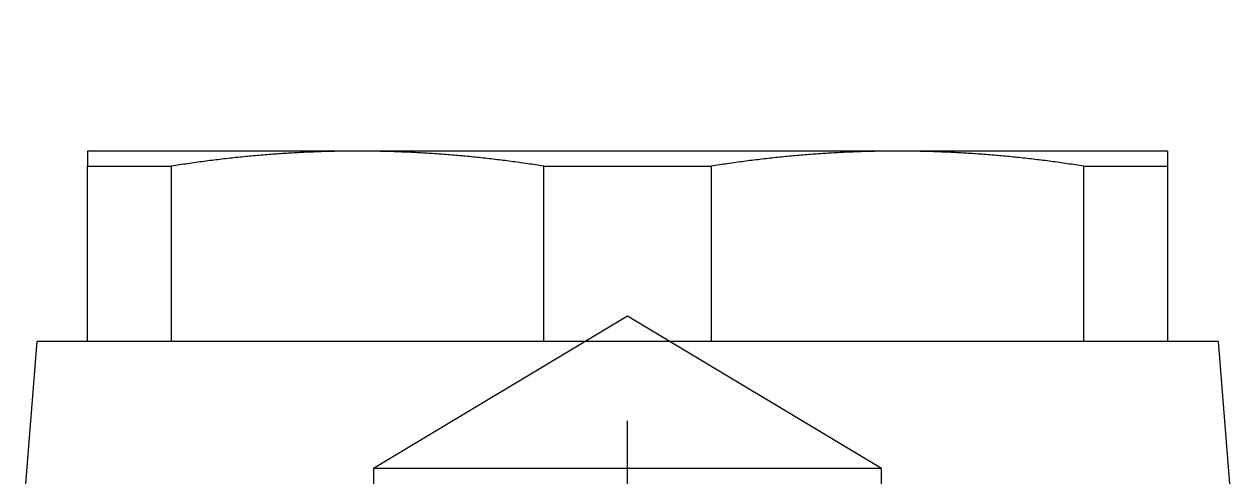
# Model space of a CAD drawing. Extents: x -45.6 to 35.4, y -49 to 14.
# Drawn here: x 16.43 to 35.43, y 6.87 to 14 of the extents above; entities that cross this region are included whole.
import ezdxf

# ---------------------------------------------------------------- set-up
doc = ezdxf.new("R2010")
doc.units = 0
doc.linetypes.add('CENTER', pattern=[50.8, 31.75, -6.35, 6.35, -6.35])
doc.linetypes.add('DASHED', pattern=[19.05, 12.7, -6.35])
doc.layers.get('0').update_dxf_attribs({"linetype": 'CONTINUOUS'})
doc.layers.add('CENTER', color=1, linetype='CENTER')

msp = doc.modelspace()

# ---------------------------------------------------------------- linework, layer by layer
at = {"color": 7, "linetype": 'CONTINUOUS'}
for p, q in [((21.679, 12), (17.429, 12)), ((17.429, 12), (17.429, 11.763)), ((30.179, 12), (21.679, 12)), ((34.429, 12), (30.179, 12)), ((34.429, 12), (34.429, 11.763)), ((17.429, 9), (17.429, 11.763)), ((17.429, 11.763), (18.746, 11.763)), ((18.746, 11.763), (18.746, 9)), ((24.612, 11.763), (27.246, 11.763)), ((24.612, 9), (24.612, 11.763)), ((27.246, 11.763), (27.246, 9)), ((33.112, 9), (33.112, 11.763)), ((33.112, 11.763), (34.429, 11.763)), ((34.429, 11.763), (34.429, 9)), ((16.629, 9), (16.429, 6.5)), ((35.229, 9), (16.629, 9)), ((35.229, 9), (35.429, 6.5))]:
    msp.add_line(p, q, dxfattribs=at)
at = {"color": 3, "linetype": 'DASHED'}
for p, q in [((25.929, 9.403), (21.929, 7)), ((29.929, 7), (25.929, 9.403)), ((21.929, 7), (21.929, -21.5)), ((29.929, 7), (21.929, 7)), ((29.929, -21.5), (29.929, 7))]:
    msp.add_line(p, q, dxfattribs=at)
at = {"color": 7}
for points in [[(21.679, 12, 0), (21.649, 12, 0), (21.618, 12, 0), (21.588, 12, 0), (21.558, 12, 0), (21.528, 11.999, 0), (21.497, 11.999, 0), (21.467, 11.999, 0), (21.437, 11.998, 0), (21.407, 11.998, 0), (21.376, 11.997, 0), (21.346, 11.997, 0), (21.316, 11.996, 0), (21.286, 11.996, 0), (21.256, 11.995, 0), (21.225, 11.994, 0), (21.195, 11.993, 0), (21.165, 11.992, 0), (21.135, 11.992, 0), (21.105, 11.991, 0), (21.074, 11.99, 0), (21.044, 11.989, 0), (21.014, 11.987, 0), (20.984, 11.986, 0), (20.953, 11.985, 0), (20.923, 11.984, 0), (20.893, 11.982, 0), (20.863, 11.981, 0), (20.832, 11.98, 0), (20.802, 11.978, 0), (20.772, 11.977, 0), (20.742, 11.975, 0), (20.711, 11.973, 0), (20.681, 11.972, 0), (20.651, 11.97, 0), (20.62, 11.968, 0), (20.59, 11.966, 0), (20.56, 11.964, 0), (20.529, 11.963, 0), (20.499, 11.96, 0), (20.468, 11.958, 0), (20.438, 11.956, 0), (20.407, 11.954, 0), (20.377, 11.952, 0), (20.346, 11.95, 0), (20.316, 11.947, 0), (20.285, 11.945, 0), (20.255, 11.943, 0), (20.224, 11.94, 0), (20.194, 11.938, 0), (20.163, 11.935, 0), (20.132, 11.932, 0), (20.102, 11.93, 0), (20.071, 11.927, 0), (20.04, 11.924, 0), (20.009, 11.921, 0), (19.979, 11.918, 0), (19.948, 11.916, 0), (19.917, 11.913, 0), (19.886, 11.91, 0), (19.855, 11.906, 0), (19.824, 11.903, 0), (19.793, 11.9, 0), (19.762, 11.897, 0), (19.731, 11.893, 0), (19.7, 11.89, 0), (19.669, 11.887, 0), (19.638, 11.883, 0), (19.606, 11.88, 0), (19.575, 11.876, 0), (19.544, 11.873, 0), (19.512, 11.869, 0), (19.481, 11.865, 0), (19.45, 11.861, 0), (19.418, 11.857, 0), (19.387, 11.854, 0), (19.355, 11.85, 0), (19.323, 11.845, 0), (19.292, 11.841, 0), (19.26, 11.837, 0), (19.228, 11.833, 0), (19.197, 11.829, 0), (19.165, 11.825, 0), (19.133, 11.82, 0), (19.101, 11.816, 0), (19.069, 11.811, 0), (19.037, 11.807, 0), (19.005, 11.802, 0), (18.973, 11.797, 0), (18.94, 11.793, 0), (18.908, 11.788, 0), (18.876, 11.783, 0), (18.843, 11.778, 0), (18.811, 11.774, 0), (18.778, 11.768, 0), (18.746, 11.763, 0)], [(24.612, 11.763, 0), (24.58, 11.768, 0), (24.547, 11.774, 0), (24.515, 11.778, 0), (24.482, 11.783, 0), (24.45, 11.788, 0), (24.418, 11.793, 0), (24.385, 11.797, 0), (24.353, 11.802, 0), (24.321, 11.807, 0), (24.289, 11.811, 0), (24.257, 11.816, 0), (24.225, 11.82, 0), (24.193, 11.825, 0), (24.161, 11.829, 0), (24.13, 11.833, 0), (24.098, 11.837, 0), (24.066, 11.841, 0), (24.034, 11.845, 0), (24.003, 11.85, 0), (23.971, 11.854, 0), (23.94, 11.857, 0), (23.908, 11.861, 0), (23.877, 11.865, 0), (23.845, 11.869, 0), (23.814, 11.873, 0), (23.783, 11.876, 0), (23.752, 11.88, 0), (23.72, 11.883, 0), (23.689, 11.887, 0), (23.658, 11.89, 0), (23.627, 11.893, 0), (23.596, 11.897, 0), (23.565, 11.9, 0), (23.534, 11.903, 0), (23.503, 11.906, 0), (23.472, 11.91, 0), (23.441, 11.913, 0), (23.41, 11.916, 0), (23.379, 11.918, 0), (23.349, 11.921, 0), (23.318, 11.924, 0), (23.287, 11.927, 0), (23.256, 11.93, 0), (23.226, 11.932, 0), (23.195, 11.935, 0), (23.164, 11.938, 0), (23.134, 11.94, 0), (23.103, 11.943, 0), (23.073, 11.945, 0), (23.042, 11.947, 0), (23.011, 11.95, 0), (22.981, 11.952, 0), (22.951, 11.954, 0), (22.92, 11.956, 0), (22.89, 11.958, 0), (22.859, 11.96, 0), (22.829, 11.963, 0), (22.798, 11.964, 0), (22.768, 11.966, 0), (22.738, 11.968, 0), (22.707, 11.97, 0), (22.677, 11.972, 0), (22.647, 11.973, 0), (22.616, 11.975, 0), (22.586, 11.977, 0), (22.556, 11.978, 0), (22.526, 11.98, 0), (22.495, 11.981, 0), (22.465, 11.982, 0), (22.435, 11.984, 0), (22.404, 11.985, 0), (22.374, 11.986, 0), (22.344, 11.987, 0), (22.314, 11.989, 0), (22.284, 11.99, 0), (22.253, 11.991, 0), (22.223, 11.992, 0), (22.193, 11.992, 0), (22.163, 11.993, 0), (22.133, 11.994, 0), (22.102, 11.995, 0), (22.072, 11.996, 0), (22.042, 11.996, 0), (22.012, 11.997, 0), (21.982, 11.997, 0), (21.951, 11.998, 0), (21.921, 11.998, 0), (21.891, 11.999, 0), (21.861, 11.999, 0), (21.83, 11.999, 0), (21.8, 12, 0), (21.77, 12, 0), (21.739, 12, 0), (21.709, 12, 0), (21.679, 12, 0)], [(30.179, 12, 0), (30.149, 12, 0), (30.118, 12, 0), (30.088, 12, 0), (30.058, 12, 0), (30.028, 11.999, 0), (29.997, 11.999, 0), (29.967, 11.999, 0), (29.937, 11.998, 0), (29.907, 11.998, 0), (29.876, 11.997, 0), (29.846, 11.997, 0), (29.816, 11.996, 0), (29.786, 11.996, 0), (29.756, 11.995, 0), (29.725, 11.994, 0), (29.695, 11.993, 0), (29.665, 11.992, 0), (29.635, 11.992, 0), (29.605, 11.991, 0), (29.574, 11.99, 0), (29.544, 11.989, 0), (29.514, 11.987, 0), (29.484, 11.986, 0), (29.453, 11.985, 0), (29.423, 11.984, 0), (29.393, 11.982, 0), (29.363, 11.981, 0), (29.332, 11.98, 0), (29.302, 11.978, 0), (29.272, 11.977, 0), (29.242, 11.975, 0), (29.211, 11.973, 0), (29.181, 11.972, 0), (29.151, 11.97, 0), (29.12, 11.968, 0), (29.09, 11.966, 0), (29.06, 11.964, 0), (29.029, 11.963, 0), (28.999, 11.96, 0), (28.968, 11.958, 0), (28.938, 11.956, 0), (28.907, 11.954, 0), (28.877, 11.952, 0), (28.846, 11.95, 0), (28.816, 11.947, 0), (28.785, 11.945, 0), (28.755, 11.943, 0), (28.724, 11.94, 0), (28.694, 11.938, 0), (28.663, 11.935, 0), (28.632, 11.932, 0), (28.602, 11.93, 0), (28.571, 11.927, 0), (28.54, 11.924, 0), (28.509, 11.921, 0), (28.479, 11.918, 0), (28.448, 11.916, 0), (28.417, 11.913, 0), (28.386, 11.91, 0), (28.355, 11.906, 0), (28.324, 11.903, 0), (28.293, 11.9, 0), (28.262, 11.897, 0), (28.231, 11.893, 0), (28.2, 11.89, 0), (28.169, 11.887, 0), (28.138, 11.883, 0), (28.106, 11.88, 0), (28.075, 11.876, 0), (28.044, 11.873, 0), (28.012, 11.869, 0), (27.981, 11.865, 0), (27.95, 11.861, 0), (27.918, 11.857, 0), (27.887, 11.854, 0), (27.855, 11.85, 0), (27.823, 11.845, 0), (27.792, 11.841, 0), (27.76, 11.837, 0), (27.728, 11.833, 0), (27.697, 11.829, 0), (27.665, 11.825, 0), (27.633, 11.82, 0), (27.601, 11.816, 0), (27.569, 11.811, 0), (27.537, 11.807, 0), (27.505, 11.802, 0), (27.473, 11.797, 0), (27.44, 11.793, 0), (27.408, 11.788, 0), (27.376, 11.783, 0), (27.343, 11.778, 0), (27.311, 11.774, 0), (27.278, 11.768, 0), (27.246, 11.763, 0)], [(33.112, 11.763, 0), (33.08, 11.768, 0), (33.047, 11.774, 0), (33.015, 11.778, 0), (32.982, 11.783, 0), (32.95, 11.788, 0), (32.918, 11.793, 0), (32.885, 11.797, 0), (32.853, 11.802, 0), (32.821, 11.807, 0), (32.789, 11.811, 0), (32.757, 11.816, 0), (32.725, 11.82, 0), (32.693, 11.825, 0), (32.661, 11.829, 0), (32.63, 11.833, 0), (32.598, 11.837, 0), (32.566, 11.841, 0), (32.534, 11.845, 0), (32.503, 11.85, 0), (32.471, 11.854, 0), (32.44, 11.857, 0), (32.408, 11.861, 0), (32.377, 11.865, 0), (32.345, 11.869, 0), (32.314, 11.873, 0), (32.283, 11.876, 0), (32.252, 11.88, 0), (32.22, 11.883, 0), (32.189, 11.887, 0), (32.158, 11.89, 0), (32.127, 11.893, 0), (32.096, 11.897, 0), (32.065, 11.9, 0), (32.034, 11.903, 0), (32.003, 11.906, 0), (31.972, 11.91, 0), (31.941, 11.913, 0), (31.91, 11.916, 0), (31.879, 11.918, 0), (31.849, 11.921, 0), (31.818, 11.924, 0), (31.787, 11.927, 0), (31.756, 11.93, 0), (31.726, 11.932, 0), (31.695, 11.935, 0), (31.664, 11.938, 0), (31.634, 11.94, 0), (31.603, 11.943, 0), (31.573, 11.945, 0), (31.542, 11.947, 0), (31.511, 11.95, 0), (31.481, 11.952, 0), (31.451, 11.954, 0), (31.42, 11.956, 0), (31.39, 11.958, 0), (31.359, 11.96, 0), (31.329, 11.963, 0), (31.298, 11.964, 0), (31.268, 11.966, 0), (31.238, 11.968, 0), (31.207, 11.97, 0), (31.177, 11.972, 0), (31.147, 11.973, 0), (31.116, 11.975, 0), (31.086, 11.977, 0), (31.056, 11.978, 0), (31.026, 11.98, 0), (30.995, 11.981, 0), (30.965, 11.982, 0), (30.935, 11.984, 0), (30.904, 11.985, 0), (30.874, 11.986, 0), (30.844, 11.987, 0), (30.814, 11.989, 0), (30.784, 11.99, 0), (30.753, 11.991, 0), (30.723, 11.992, 0), (30.693, 11.992, 0), (30.663, 11.993, 0), (30.633, 11.994, 0), (30.602, 11.995, 0), (30.572, 11.996, 0), (30.542, 11.996, 0), (30.512, 11.997, 0), (30.482, 11.997, 0), (30.451, 11.998, 0), (30.421, 11.998, 0), (30.391, 11.999, 0), (30.361, 11.999, 0), (30.33, 11.999, 0), (30.3, 12, 0), (30.27, 12, 0), (30.239, 12, 0), (30.209, 12, 0), (30.179, 12, 0)]]:
    msp.add_polyline3d(points, dxfattribs=at)
at = {"layer": 'CENTER', "color": 1, "linetype": 'CENTER'}
msp.add_line((25.929, -24), (25.929, 14), dxfattribs=at)

doc.saveas('drawing.dxf')
